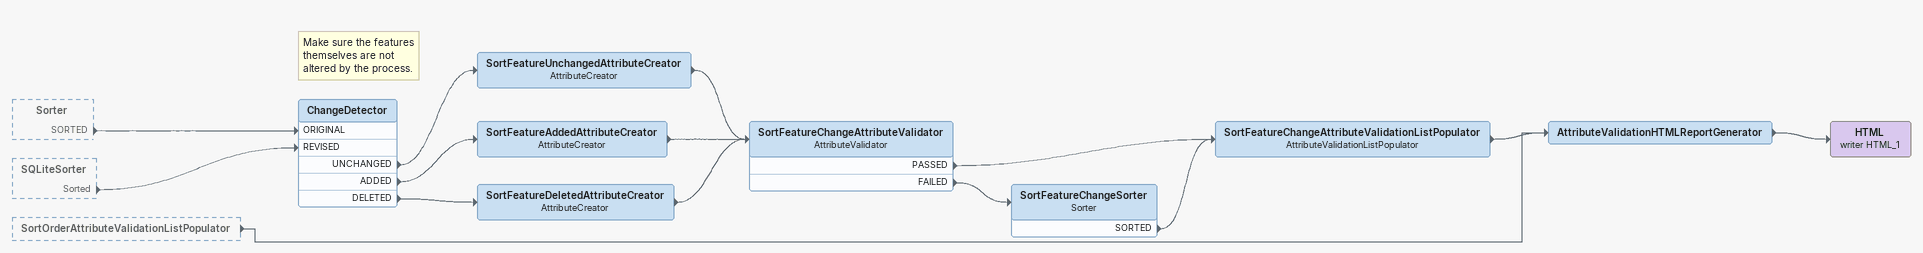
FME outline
Sorter [outside]
    SORTED -> ChangeDetector [ORIGINAL]
SQLiteSorter [outside]
    Sorted -> ChangeDetector [REVISED]
SortOrderAttributeValidationListPopulator [outside]
    -> AttributeValidationHTMLReportGenerator
Note: Make sure the features / themselves are not / altered by the process.
ChangeDetector
    UNCHANGED -> SortFeatureUnchangedAttributeCreator
    ADDED -> SortFeatureAddedAttributeCreator
    DELETED -> SortFeatureDeletedAttributeCreator
SortFeatureUnchangedAttributeCreator: AttributeCreator
    -> SortFeatureChangeAttributeValidator
SortFeatureAddedAttributeCreator: AttributeCreator
    -> SortFeatureChangeAttributeValidator
SortFeatureDeletedAttributeCreator: AttributeCreator
    -> SortFeatureChangeAttributeValidator
SortFeatureChangeAttributeValidator: AttributeValidator
    PASSED -> SortFeatureChangeAttributeValidationListPopulator
    FAILED -> SortFeatureChangeSorter
SortFeatureChangeSorter: Sorter
    SORTED -> SortFeatureChangeAttributeValidationListPopulator
SortFeatureChangeAttributeValidationListPopulator: AttributeValidationListPopulator
    -> AttributeValidationHTMLReportGenerator
AttributeValidationHTMLReportGenerator
    -> HTML (writer HTML_1)
HTML (writer HTML_1)
